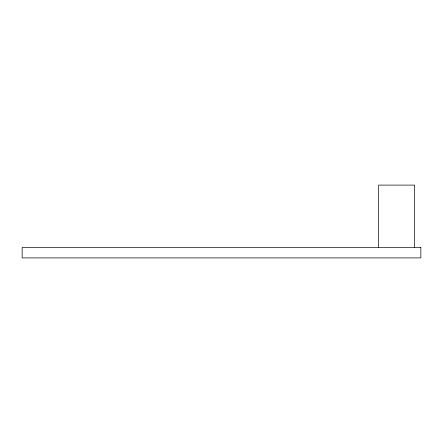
<?xml version="1.0" encoding="UTF-8"?>
<svg xmlns="http://www.w3.org/2000/svg" width="443" height="443" viewBox="0 0 443 443"><rect width="100%" height="100%" fill="white"/><g stroke="black" fill="none" stroke-linecap="round" stroke-linejoin="round"><path stroke-width="0.66" d="M414.615 247.526L414.615 185.096L378.671 185.096L378.671 247.526M420.85 247.526L22.15 247.526L22.15 257.904L420.85 257.904L420.85 247.526"/></g></svg>
